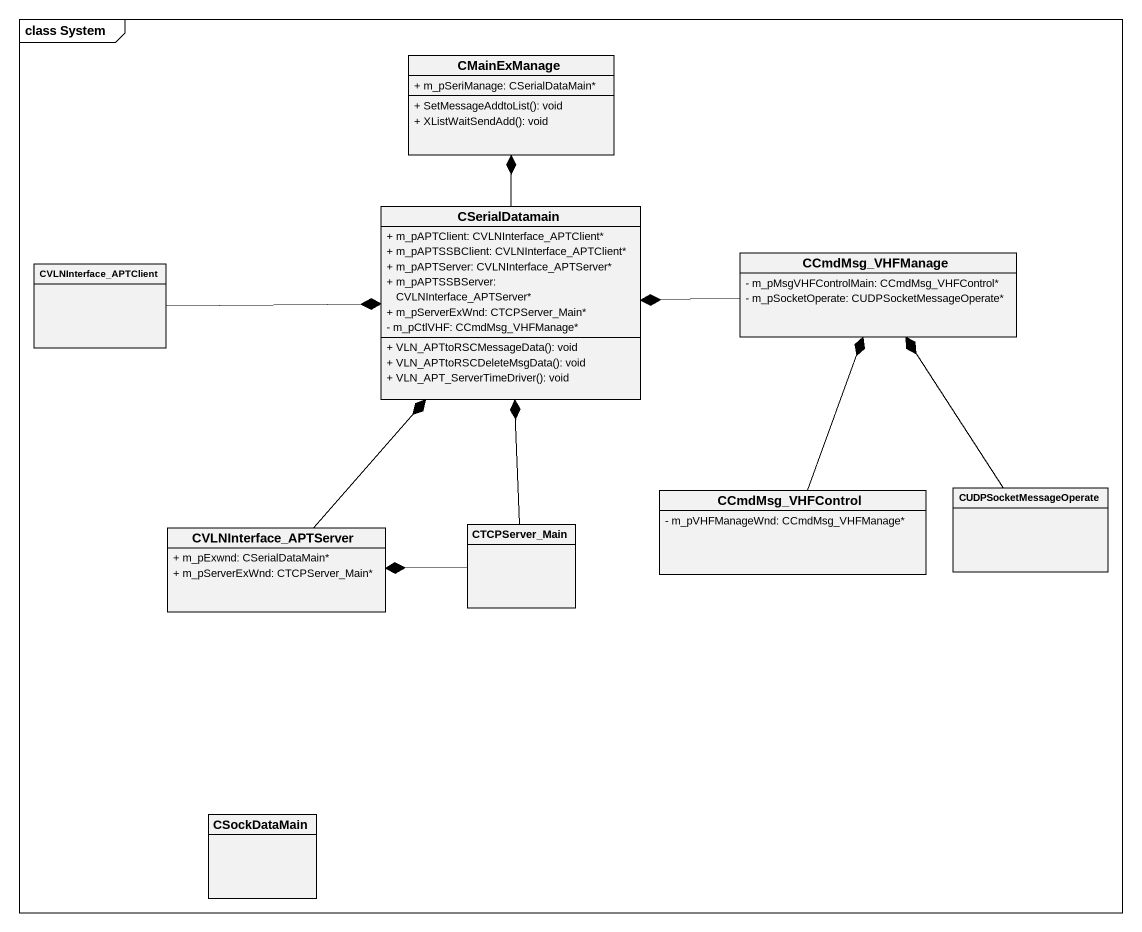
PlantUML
@startuml
mainframe class System
hide circle
hide empty members
skinparam classAttributeIconSize 0
class CMainExManage {
  + m_pSeriManage: CSerialDataMain*
  + SetMessageAddtoList(): void
  + XListWaitSendAdd(): void
}
class CSerialDatamain {
  + m_pAPTClient: CVLNInterface_APTClient*
  + m_pAPTSSBClient: CVLNInterface_APTClient*
  + m_pAPTServer: CVLNInterface_APTServer*
  + m_pAPTSSBServer: CVLNInterface_APTServer*
  + m_pServerExWnd: CTCPServer_Main*
  - m_pCtlVHF: CCmdMsg_VHFManage*
  + VLN_APTtoRSCMessageData(): void
  + VLN_APTtoRSCDeleteMsgData(): void
  + VLN_APT_ServerTimeDriver(): void
}
class CVLNInterface_APTClient
class CCmdMsg_VHFManage {
  - m_pMsgVHFControlMain: CCmdMsg_VHFControl*
  - m_pSocketOperate: CUDPSocketMessageOperate*
}
class CCmdMsg_VHFControl {
  - m_pVHFManageWnd: CCmdMsg_VHFManage*
}
class CUDPSocketMessageOperate
class CVLNInterface_APTServer {
  + m_pExwnd: CSerialDataMain*
  + m_pServerExWnd: CTCPServer_Main*
}
class CTCPServer_Main
class CSockDataMain
CSerialDatamain -up-* CMainExManage
CVLNInterface_APTClient -right-* CSerialDatamain
CCmdMsg_VHFManage -left-* CSerialDatamain
CCmdMsg_VHFControl -up-* CCmdMsg_VHFManage
CUDPSocketMessageOperate -up-* CCmdMsg_VHFManage
CVLNInterface_APTServer -up-* CSerialDatamain
CTCPServer_Main -up-* CSerialDatamain
CTCPServer_Main -left-* CVLNInterface_APTServer
@enduml
